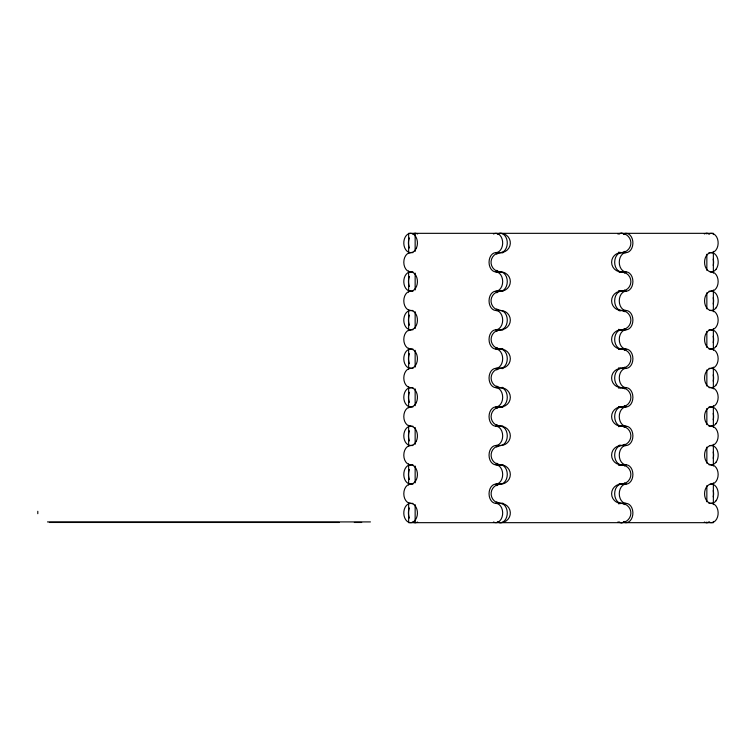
<?xml version="1.0" encoding="UTF-8"?>
<svg xmlns="http://www.w3.org/2000/svg" width="756" height="756" viewBox="0 0 756 756"><rect width="100%" height="100%" fill="white"/><g stroke="black" fill="none" stroke-linecap="round" stroke-linejoin="round"><path stroke-width="1.13" d="M500.51 233.33L408.637 233.33L408.637 253.534M500.689 233.33L621.309 233.33M408.637 252.617L412.974 252.617M493.432 522.037A9.648 6.823 -90 0 0 502.57 514.779A9.648 6.823 -90 0 0 495.86 503.383A9.648 6.823 -90 0 1 489.047 493.734A9.648 6.823 -90 0 1 495.86 484.095A9.648 6.823 -90 0 0 502.683 474.447A9.648 6.823 -90 0 0 495.86 464.808A9.648 6.823 -90 0 1 489.047 455.159A9.648 6.823 -90 0 1 495.86 445.511A9.648 6.823 -90 0 0 502.683 435.872A9.648 6.823 -90 0 0 495.86 426.223A9.648 6.823 -90 0 1 489.047 416.575A9.648 6.823 -90 0 1 495.86 406.936A9.648 6.823 -90 0 0 502.683 397.287A9.648 6.823 -90 0 0 495.86 387.648A9.648 6.823 -90 0 1 489.047 378A9.648 6.823 -90 0 1 495.86 368.352A9.648 6.823 -90 0 0 502.683 358.713A9.648 6.823 -90 0 0 495.86 349.064A9.648 6.823 -90 0 1 489.047 339.425A9.648 6.823 -90 0 1 495.86 329.777A9.648 6.823 -90 0 0 502.683 320.128A9.648 6.823 -90 0 0 495.86 310.489A9.648 6.823 -90 0 1 489.047 300.841A9.648 6.823 -90 0 1 495.86 291.192A9.648 6.823 -90 0 0 502.683 281.553A9.648 6.823 -90 0 0 495.86 271.905A9.648 6.823 -90 0 1 489.047 262.266A9.648 6.823 -90 0 1 495.86 252.617L500.472 252.617A9.648 6.823 -90 0 0 507.172 241.221A9.648 6.823 -90 0 0 498.034 233.963M624.825 273.143A9.648 6.823 -90 0 0 621.479 271.905A9.648 6.823 -90 0 1 614.666 262.266A9.648 6.823 -90 0 1 621.479 252.617L626.081 252.617A9.648 6.823 -90 0 0 632.791 241.221A9.648 6.823 -90 0 0 623.653 233.963M709.015 252.617L713.362 252.617M408.637 271.905L412.974 271.905M495.86 271.905L500.472 271.905A9.648 6.823 -90 0 1 507.285 281.553A9.648 6.823 -90 0 1 500.472 291.192A9.648 6.823 -90 0 0 496.701 292.799M621.479 271.905L626.081 271.905A9.648 6.823 -90 0 1 632.904 281.553A9.648 6.823 -90 0 1 626.081 291.192A9.648 6.823 -90 0 0 619.268 300.841A9.648 6.823 -90 0 0 626.081 310.489A9.648 6.823 -90 0 1 632.904 320.128A9.648 6.823 -90 0 1 626.081 329.777A9.648 6.823 -90 0 0 619.268 339.425A9.648 6.823 -90 0 0 626.081 349.064A9.648 6.823 -90 0 1 632.904 358.713A9.648 6.823 -90 0 1 626.081 368.352A9.648 6.823 -90 0 0 619.268 378A9.648 6.823 -90 0 0 626.081 387.648A9.648 6.823 -90 0 1 632.904 397.287A9.648 6.823 -90 0 1 626.081 406.936A9.648 6.823 -90 0 0 619.268 416.575A9.648 6.823 -90 0 0 626.081 426.223A9.648 6.823 -90 0 1 632.904 435.872A9.648 6.823 -90 0 1 626.081 445.511A9.648 6.823 -90 0 0 619.268 455.159A9.648 6.823 -90 0 0 626.081 464.808A9.648 6.823 -90 0 1 632.904 474.447A9.648 6.823 -90 0 1 626.081 484.095A9.648 6.823 -90 0 0 619.268 493.734A9.648 6.823 -90 0 0 626.081 503.383A9.648 6.823 -90 0 1 632.791 514.779A9.648 6.823 -90 0 1 623.653 522.037M710.101 271.905L713.362 271.905M408.637 291.192L412.974 291.192M495.86 291.192L500.472 291.192M624.825 311.718A9.648 6.823 -90 0 0 621.479 310.489A9.648 6.823 -90 0 1 614.666 300.841A9.648 6.823 -90 0 1 621.479 291.192L626.081 291.192M709.015 291.192L713.362 291.192M408.637 310.489L412.974 310.489M495.86 310.489L500.472 310.489A9.648 6.823 -90 0 1 507.285 320.128A9.648 6.823 -90 0 1 500.472 329.777A9.648 6.823 -90 0 0 496.701 331.374M621.479 310.489L626.081 310.489M710.101 310.489L713.362 310.489M408.637 329.777L412.974 329.777M495.86 329.777L500.472 329.777M624.825 350.302A9.648 6.823 -90 0 0 621.479 349.064A9.648 6.823 -90 0 1 614.666 339.425A9.648 6.823 -90 0 1 621.479 329.777L626.081 329.777M709.015 329.777L713.362 329.777M408.637 349.064L412.974 349.064M495.86 349.064L500.472 349.064A9.648 6.823 -90 0 1 507.285 358.713A9.648 6.823 -90 0 1 500.472 368.352A9.648 6.823 -90 0 0 496.701 369.958M621.479 349.064L626.081 349.064M709.015 349.064L713.362 349.064M408.637 368.352L412.974 368.352M495.86 368.352L500.472 368.352M624.825 388.877A9.648 6.823 -90 0 0 621.479 387.648A9.648 6.823 -90 0 1 614.666 378A9.648 6.823 -90 0 1 621.479 368.352L626.081 368.352M709.015 368.352L713.362 368.352M408.637 387.648L412.974 387.648M495.86 387.648L500.472 387.648A9.648 6.823 -90 0 1 507.285 397.287A9.648 6.823 -90 0 1 500.472 406.936A9.648 6.823 -90 0 0 496.701 408.533M621.479 387.648L626.081 387.648M709.015 387.648L713.362 387.648M408.637 406.936L412.974 406.936M495.86 406.936L500.472 406.936M624.825 427.461A9.648 6.823 -90 0 0 621.479 426.223A9.648 6.823 -90 0 1 614.666 416.575A9.648 6.823 -90 0 1 621.479 406.936L626.081 406.936M709.015 406.936L713.362 406.936M408.637 426.223L412.974 426.223M495.86 426.223L500.472 426.223A9.648 6.823 -90 0 1 507.285 435.872A9.648 6.823 -90 0 1 500.472 445.511A9.648 6.823 -90 0 0 496.701 447.117M621.479 426.223L626.081 426.223M709.015 426.223L713.362 426.223M408.637 445.511L412.974 445.511M495.86 445.511L500.472 445.511M624.825 466.036A9.648 6.823 -90 0 0 621.479 464.808A9.648 6.823 -90 0 1 614.666 455.159A9.648 6.823 -90 0 1 621.479 445.511L626.081 445.511M710.101 445.511L713.362 445.511M408.637 464.808L412.974 464.808M495.86 464.808L500.472 464.808A9.648 6.823 -90 0 1 507.285 474.447A9.648 6.823 -90 0 1 500.472 484.095A9.648 6.823 -90 0 0 496.701 485.692M621.479 464.808L626.081 464.808M709.015 464.808L713.362 464.808M408.637 484.095L412.974 484.095M495.86 484.095L500.472 484.095M624.825 504.621A9.648 6.823 -90 0 0 621.479 503.383A9.648 6.823 -90 0 1 614.666 493.734A9.648 6.823 -90 0 1 621.479 484.095L626.081 484.095M710.101 484.095L713.362 484.095M408.637 503.383L412.974 503.383M495.86 503.383L500.472 503.383A9.648 6.823 -90 0 1 507.172 514.779A9.648 6.823 -90 0 1 498.034 522.037M621.479 503.383L626.081 503.383M709.015 503.383L713.362 503.383M47.486 521.914L370.44 521.914M49.348 522.472L339.17 522.472M354.328 522.472L361.689 522.472M500.51 522.67L408.637 522.67L408.637 502.466M500.689 522.67L621.309 522.67M713.362 234.558L713.362 233.33L621.479 233.33A9.648 6.823 -90 0 1 624.825 234.558M713.362 251.379L713.362 273.143M713.362 289.964L713.362 311.718M713.362 328.539L713.362 350.302M713.362 367.123L713.362 388.877M713.362 405.698L713.362 427.461M713.362 444.282L713.362 466.036M713.362 482.857L713.362 504.621M713.362 521.442L713.362 522.67L621.479 522.67A9.648 6.823 -90 0 0 624.825 521.442M706.851 233.33L706.851 233.963M706.851 254.214L706.851 270.308M706.851 292.799L706.851 308.883M706.851 331.374L706.851 347.467M706.851 369.958L706.851 386.042M706.851 408.533L706.851 424.626M706.851 447.117L706.851 463.201M706.851 485.692L706.851 501.786M706.851 522.037L706.851 522.67M415.148 233.33L415.148 233.963M415.148 234.558L415.148 251.379M415.148 273.143L415.148 289.964M415.148 311.718L415.148 328.539M415.148 350.302L415.148 367.123M415.148 388.877L415.148 405.698M415.148 427.461L415.148 444.282M415.148 466.036L415.148 482.857M415.148 504.621L415.148 521.442M415.148 522.037L415.148 522.67M408.637 270.998L408.637 292.109M408.637 309.573L408.637 330.684M408.637 348.157L408.637 369.268M408.637 386.732L408.637 407.843M408.637 425.316L408.637 446.427M408.637 463.891L408.637 485.002M37.8 511.283L37.8 513.702M624.825 482.857A9.648 6.823 -90 0 1 621.479 484.095M624.825 444.282A9.648 6.823 -90 0 1 621.479 445.511M624.825 405.698A9.648 6.823 -90 0 1 621.479 406.936M624.825 367.123A9.648 6.823 -90 0 1 621.479 368.352M624.825 328.539A9.648 6.823 -90 0 1 621.479 329.777M624.825 289.964A9.648 6.823 -90 0 1 621.479 291.192M624.825 251.379A9.648 6.823 -90 0 1 621.479 252.617M709.166 233.963A9.648 6.823 -90 0 0 706.728 233.33A9.648 6.823 -90 0 0 704.337 233.963M709.166 522.037A9.648 6.823 -90 0 1 706.728 522.67A9.648 6.823 -90 0 1 704.337 522.037M626.081 271.905A9.648 6.823 -90 0 1 619.268 262.266A9.648 6.823 -90 0 1 626.081 252.617M708.901 233.963A9.648 6.823 -90 0 1 718.039 241.221A9.648 6.823 -90 0 1 711.33 252.617M711.33 271.905A9.648 6.823 -90 0 1 718.153 281.553A9.648 6.823 -90 0 1 711.33 291.192M711.33 310.489A9.648 6.823 -90 0 1 718.153 320.128A9.648 6.823 -90 0 1 711.33 329.777M711.33 349.064A9.648 6.823 -90 0 1 718.153 358.713A9.648 6.823 -90 0 1 711.33 368.352M711.33 387.648A9.648 6.823 -90 0 1 718.153 397.287A9.648 6.823 -90 0 1 711.33 406.936M711.33 426.223A9.648 6.823 -90 0 1 718.153 435.872A9.648 6.823 -90 0 1 711.33 445.511M711.33 464.808A9.648 6.823 -90 0 1 718.153 474.447A9.648 6.823 -90 0 1 711.33 484.095M711.33 503.383A9.648 6.823 -90 0 1 718.039 514.779A9.648 6.823 -90 0 1 708.901 522.037M713.229 452.041A9.648 6.823 -90 0 1 713.229 458.268M713.229 413.466A9.648 6.823 -90 0 1 713.229 419.693M713.229 374.881A9.648 6.823 -90 0 1 713.229 381.118M713.229 336.307A9.648 6.823 -90 0 1 713.229 342.534M713.229 297.732A9.648 6.823 -90 0 1 713.229 303.959M713.229 259.147A9.648 6.823 -90 0 1 713.229 265.375M620.534 252.513A9.648 6.823 -90 0 1 620.043 252.391M619.088 233.963A9.648 6.823 -90 0 1 621.527 233.33M620.534 291.098A9.648 6.823 -90 0 1 620.043 290.965M620.043 272.141A9.648 6.823 -90 0 1 621.026 271.933M620.534 329.673A9.648 6.823 -90 0 1 620.043 329.55M620.043 310.716A9.648 6.823 -90 0 1 621.026 310.508M620.534 368.257A9.648 6.823 -90 0 1 620.043 368.125M620.043 349.3A9.648 6.823 -90 0 1 620.534 349.168M620.534 406.832A9.648 6.823 -90 0 1 620.043 406.7M620.043 387.875A9.648 6.823 -90 0 1 620.534 387.743M621.026 445.492A9.648 6.823 -90 0 1 620.043 445.284M620.043 426.45A9.648 6.823 -90 0 1 620.534 426.327M621.026 484.067A9.648 6.823 -90 0 1 620.043 483.859M620.043 465.034A9.648 6.823 -90 0 1 620.534 464.902M621.527 522.67A9.648 6.823 -90 0 1 619.088 522.037M620.043 503.609A9.648 6.823 -90 0 1 620.534 503.487M713.229 490.625A9.648 6.823 -90 0 1 713.229 496.853M500.689 464.808A9.648 9.648 0 0 1 510.328 474.447A9.648 9.648 0 0 1 500.689 484.095A9.648 9.648 0 0 0 491.164 494.793A9.648 9.648 0 0 0 502.844 503.156M502.844 464.571A9.648 9.648 0 0 1 491.164 456.218A9.648 9.648 0 0 1 500.746 445.511A9.648 9.648 0 0 0 510.328 435.872A9.648 9.648 0 0 0 500.689 426.223M502.844 425.997A9.648 9.648 0 0 1 491.107 416.575A9.648 9.648 0 0 1 502.844 407.163M500.689 387.648A9.648 9.648 0 0 1 510.328 397.287A9.648 9.648 0 0 1 500.689 406.936M502.844 387.412A9.648 9.648 0 0 1 491.107 378A9.648 9.648 0 0 1 502.844 368.588M500.689 349.064A9.648 9.648 0 0 1 510.328 358.713A9.648 9.648 0 0 1 500.689 368.352M502.844 348.837A9.648 9.648 0 0 1 491.107 339.425A9.648 9.648 0 0 1 502.844 330.003M500.689 329.777A9.648 9.648 0 0 0 510.328 320.128A9.648 9.648 0 0 0 500.689 310.489A9.648 9.648 0 0 1 491.098 299.782A9.648 9.648 0 0 1 502.787 291.429M500.689 291.192A9.648 9.648 0 0 0 510.328 281.553A9.648 9.648 0 0 0 500.689 271.905A9.648 9.648 0 0 1 491.098 261.207A9.648 9.648 0 0 1 502.787 252.844M497.24 233.963A9.648 9.648 0 0 1 510.168 241.221A9.648 9.648 0 0 1 500.689 252.617M617.803 233.963A9.648 9.648 0 0 1 630.882 242.619A9.648 9.648 0 0 1 618.465 252.211M621.243 271.905A9.648 9.648 0 0 1 611.604 262.266A9.648 9.648 0 0 1 621.243 252.617M619.145 272.141A9.648 9.648 0 0 1 630.882 281.903A9.648 9.648 0 0 1 618.465 290.786M621.243 310.489A9.648 9.648 0 0 1 611.604 300.841A9.648 9.648 0 0 1 621.243 291.192M619.145 310.716A9.648 9.648 0 0 1 630.882 320.487A9.648 9.648 0 0 1 618.465 329.37M621.243 349.064A9.648 9.648 0 0 1 611.604 339.425A9.648 9.648 0 0 1 621.243 329.777M618.465 349.47A9.648 9.648 0 0 1 630.891 358.713A9.648 9.648 0 0 1 618.465 367.945M621.243 387.648A9.648 9.648 0 0 1 611.604 378A9.648 9.648 0 0 1 621.243 368.352M618.465 388.055A9.648 9.648 0 0 1 630.891 397.287A9.648 9.648 0 0 1 618.465 406.53M621.243 426.223A9.648 9.648 0 0 1 611.604 416.575A9.648 9.648 0 0 1 621.243 406.936M618.465 426.63A9.648 9.648 0 0 1 630.882 435.513A9.648 9.648 0 0 1 619.145 445.284M621.243 464.808A9.648 9.648 0 0 1 611.604 455.159A9.648 9.648 0 0 1 621.243 445.511M618.465 465.214A9.648 9.648 0 0 1 630.882 474.097A9.648 9.648 0 0 1 619.145 483.859M621.243 503.383A9.648 9.648 0 0 1 611.604 493.734A9.648 9.648 0 0 1 621.243 484.095M618.465 503.789A9.648 9.648 0 0 1 630.882 513.381A9.648 9.648 0 0 1 617.803 522.037M500.689 503.383A9.648 9.648 0 0 1 510.168 514.779A9.648 9.648 0 0 1 497.24 522.037M412.785 233.963A9.648 6.823 -90 0 1 417.652 233.963M409.402 247.996A9.648 6.823 -90 0 1 409.402 237.951M500.472 271.905A9.648 6.823 -90 0 1 496.701 270.308M496.701 254.214A9.648 6.823 -90 0 1 500.472 252.617M500.472 310.489A9.648 6.823 -90 0 1 496.701 308.883M500.472 349.064A9.648 6.823 -90 0 1 496.701 347.467M500.472 387.648A9.648 6.823 -90 0 1 496.701 386.042M500.472 426.223A9.648 6.823 -90 0 1 496.701 424.626M500.472 464.808A9.648 6.823 -90 0 1 496.701 463.201M500.472 503.383A9.648 6.823 -90 0 1 496.701 501.786M417.652 522.037A9.648 6.823 -90 0 1 412.785 522.037M409.402 518.049A9.648 6.823 -90 0 1 409.402 508.004M410.612 464.808A9.648 6.823 -90 0 1 416.518 479.266A9.648 6.823 -90 0 1 404.706 479.266A9.648 6.823 -90 0 1 410.612 464.808A9.648 6.823 -90 0 1 403.798 455.159A9.648 6.823 -90 0 1 410.612 445.511M410.612 503.383A9.648 6.823 -90 0 0 404.706 517.851A9.648 6.823 -90 0 0 416.518 517.851A9.648 6.823 -90 0 0 410.612 503.383A9.648 6.823 -90 0 1 403.798 493.734A9.648 6.823 -90 0 1 410.612 484.095M410.612 426.223A9.648 6.823 -90 0 1 403.798 416.575A9.648 6.823 -90 0 1 410.612 406.936M410.612 387.648A9.648 6.823 -90 0 1 403.798 378A9.648 6.823 -90 0 1 410.612 368.352M410.612 349.064A9.648 6.823 -90 0 1 416.518 363.532A9.648 6.823 -90 0 1 404.706 363.532A9.648 6.823 -90 0 1 410.612 349.064A9.648 6.823 -90 0 1 403.798 339.425A9.648 6.823 -90 0 1 410.612 329.777M410.612 310.489A9.648 6.823 -90 0 1 416.518 324.957A9.648 6.823 -90 0 1 404.706 324.957A9.648 6.823 -90 0 1 410.612 310.489A9.648 6.823 -90 0 1 403.798 300.841A9.648 6.823 -90 0 1 410.612 291.192M410.612 271.905A9.648 6.823 -90 0 1 416.518 286.373A9.648 6.823 -90 0 1 404.706 286.373A9.648 6.823 -90 0 1 410.612 271.905A9.648 6.823 -90 0 1 403.798 262.266A9.648 6.823 -90 0 1 410.612 252.617M493.432 233.963A9.648 6.823 -90 0 1 502.57 241.221A9.648 6.823 -90 0 1 495.86 252.617M409.44 286.581A9.648 6.823 -90 0 1 409.44 276.526M409.44 325.156A9.648 6.823 -90 0 1 409.44 315.11M409.44 363.73A9.648 6.823 -90 0 1 409.44 353.685M409.44 402.315A9.648 6.823 -90 0 1 409.44 392.269M409.44 440.89A9.648 6.823 -90 0 1 409.44 430.844M409.44 479.474A9.648 6.823 -90 0 1 409.44 469.419M716.055 269.287A9.648 6.823 -90 0 0 713.343 253.024A9.648 6.823 -90 0 0 704.743 264.477A9.648 6.823 -90 0 0 716.055 269.287M716.055 307.862A9.648 6.823 -90 0 0 713.343 291.608A9.648 6.823 -90 0 0 704.743 303.052A9.648 6.823 -90 0 0 716.055 307.862M716.055 346.446A9.648 6.823 -90 0 0 713.343 330.183A9.648 6.823 -90 0 0 704.743 341.636A9.648 6.823 -90 0 0 716.055 346.446M716.055 385.021A9.648 6.823 -90 0 0 713.343 368.767A9.648 6.823 -90 0 0 704.743 380.211A9.648 6.823 -90 0 0 716.055 385.021M716.055 423.606A9.648 6.823 -90 0 0 713.343 407.342A9.648 6.823 -90 0 0 704.743 418.786A9.648 6.823 -90 0 0 716.055 423.606M716.055 462.181A9.648 6.823 -90 0 0 713.343 445.927A9.648 6.823 -90 0 0 704.743 457.371A9.648 6.823 -90 0 0 716.055 462.181M716.055 500.765A9.648 6.823 -90 0 0 713.343 484.502A9.648 6.823 -90 0 0 704.743 495.945A9.648 6.823 -90 0 0 716.055 500.765M416.254 441.287A9.648 6.823 -90 0 0 411.113 426.252A9.648 6.823 -90 0 0 404.479 440.068A9.648 6.823 -90 0 0 416.254 441.287M416.254 402.712A9.648 6.823 -90 0 0 411.113 387.667A9.648 6.823 -90 0 0 404.479 401.493A9.648 6.823 -90 0 0 416.254 402.712M416.518 247.798A9.648 6.823 -90 0 0 410.612 233.33A9.648 6.823 -90 0 0 404.706 247.798A9.648 6.823 -90 0 0 416.518 247.798"/></g></svg>
